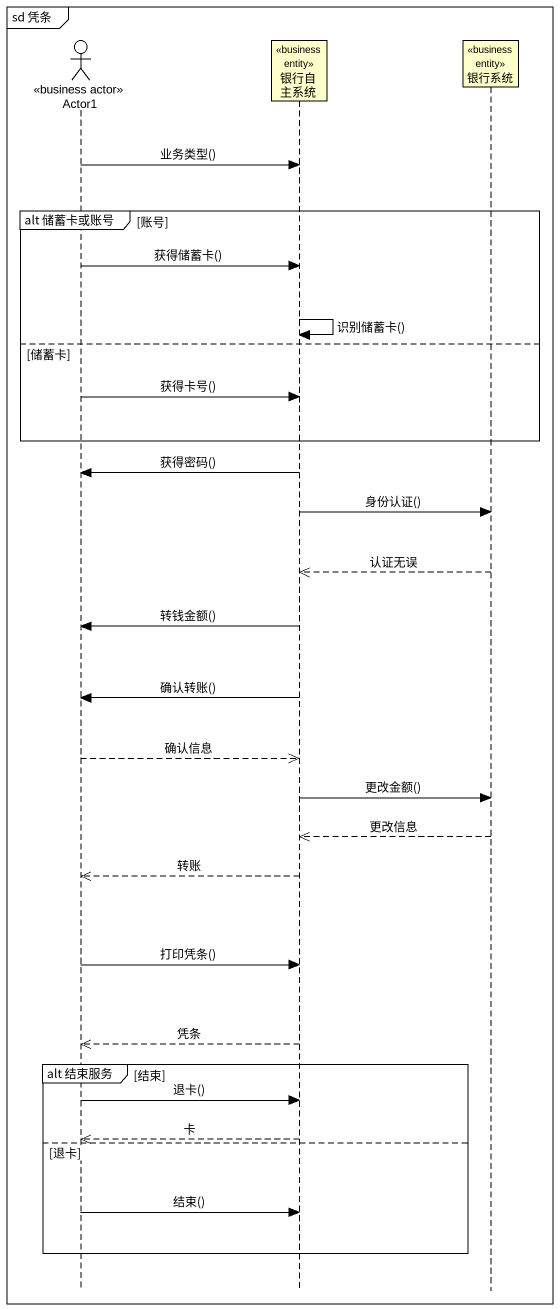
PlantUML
@startuml
mainframe sd 凭条
hide footbox
actor Actor1 <<business actor>>
participant 银行自主系统 <<business entity>>
participant 银行系统 <<business entity>>

Actor1 -> 银行自主系统 : 业务类型()
group alt 储蓄卡或账号 [账号]
  Actor1 -> 银行自主系统 : 获得储蓄卡()
  银行自主系统 -> 银行自主系统 : 识别储蓄卡()
else 储蓄卡
  Actor1 -> 银行自主系统 : 获得卡号()
end
银行自主系统 -> Actor1 : 获得密码()
银行自主系统 -> 银行系统 : 身份认证()
银行系统 -->> 银行自主系统 : 认证无误
银行自主系统 -> Actor1 : 转钱金额()
银行自主系统 -> Actor1 : 确认转账()
Actor1 -->> 银行自主系统 : 确认信息
银行自主系统 -> 银行系统 : 更改金额()
银行系统 -->> 银行自主系统 : 更改信息
银行自主系统 -->> Actor1 : 转账
Actor1 -> 银行自主系统 : 打印凭条()
银行自主系统 -->> Actor1 : 凭条
group alt 结束服务 [结束]
  Actor1 -> 银行自主系统 : 退卡()
  银行自主系统 -->> Actor1 : 卡
else 退卡
  Actor1 -> 银行自主系统 : 结束()
end
@enduml
